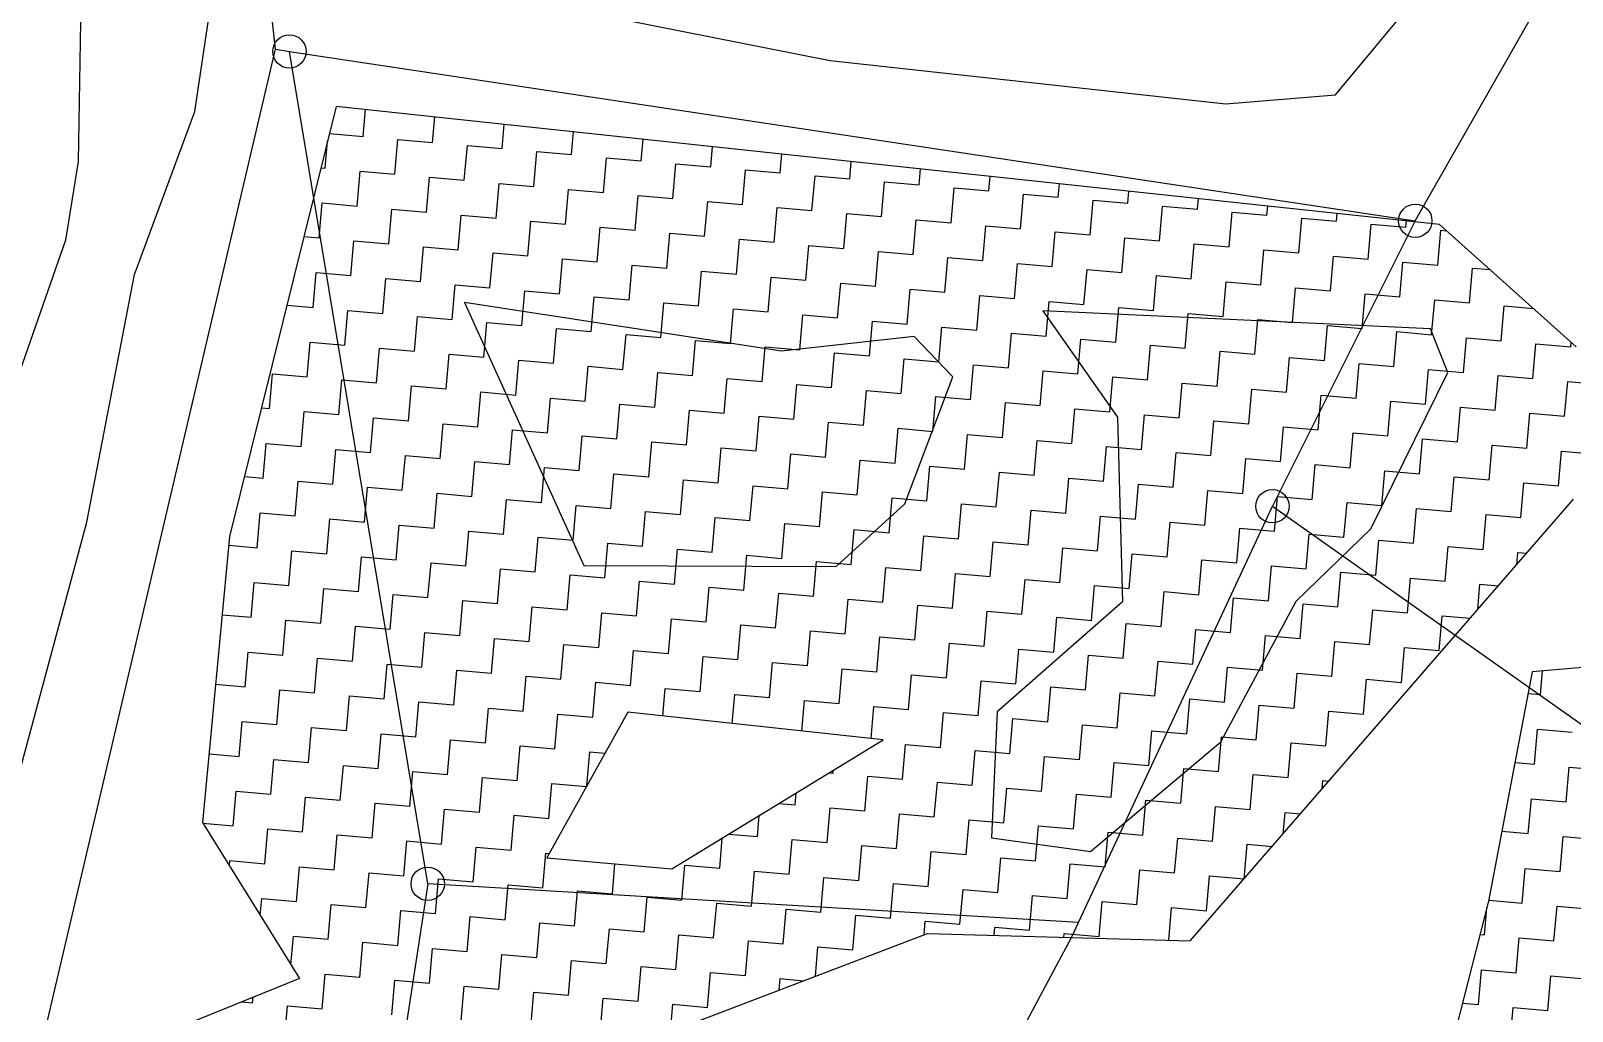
# Model space of a CAD drawing. Header units: metres. Extents: x 302356 to 305648, y 1939949 to 1943623.
# Drawn here: x 302763.8 to 302979.3, y 1943301.4 to 1943438.5 of the extents above; entities that cross this region are included whole.
import ezdxf

# ---------------------------------------------------------------- set-up
doc = ezdxf.new("R2010")
doc.units = ezdxf.units.M
for name, color, linetype in [('LINE_WATER', 4, 'Continuous'), ('POLY_HATCH', 12, 'Continuous'), ('POLY_PARCEL', 6, 'Continuous'), ('POLY_WATER', 4, 'Continuous')]:
    doc.layers.add(name, color=color, linetype=linetype)

msp = doc.modelspace()

# ---------------------------------------------------------------- linework, layer by layer
for centre in [(302799.96, 1943435.59), (302957.4, 1943411.92), (302937.42, 1943372.02), (302819.3, 1943319.24)]:
    msp.add_circle(centre, 2.33)
at = {"layer": 'LINE_WATER'}
for p, q in [((302786.72, 1943427.18), (302792.8, 1943468.04)), ((302946.22, 1943429.52), (302963.58, 1943450.36)), ((302798, 1943435.89), (302796.86, 1943446.79)), ((302834.08, 1943442.53), (302875.56, 1943434.31)), ((302770.74, 1943439.76), (302770.44, 1943420.21)), ((302875.56, 1943434.31), (302930.91, 1943428.29)), ((302930.91, 1943428.29), (302946.22, 1943429.52)), ((302778.3, 1943404.43), (302786.72, 1943427.18)), ((302770.44, 1943420.21), (302768.64, 1943409.19)), ((302768.64, 1943409.19), (302757.07, 1943376.08)), ((302771.64, 1943369.78), (302778.3, 1943404.43)), ((302761.32, 1943331.54), (302771.64, 1943369.78))]:
    msp.add_line(p, q, dxfattribs=at)
at = {"layer": 'POLY_HATCH'}
for p, q in [((302806.51, 1943427.92), (302791.61, 1943367.77)), ((302960.79, 1943411.41), (302806.51, 1943427.92)), ((302979.9, 1943394.31), (302960.79, 1943411.41)), ((302925.93, 1943311.24), (302979.51, 1943373.01)), ((302791.61, 1943367.77), (302787.82, 1943327.79)), ((303065.22, 1943356.79), (302973.76, 1943348.88)), ((302973.76, 1943348.88), (302967.64, 1943316.81)), ((302787.82, 1943327.79), (302801.37, 1943306.02)), ((302967.64, 1943316.81), (302958.89, 1943282.49)), ((302840.94, 1943293.89), (302889.17, 1943312.3)), ((302889.17, 1943312.3), (302925.93, 1943311.24)), ((302801.37, 1943306.02), (302765.53, 1943291.49))]:
    msp.add_line(p, q, dxfattribs=at)
at = {"layer": 'POLY_HATCH', "linetype": 'Continuous', "ltscale": 10}
for p, q in [((302810.26, 1943423.71), (302810.59, 1943427.48)), ((302819.99, 1943422.86), (302820.3, 1943426.44)), ((302829.71, 1943422.01), (302830, 1943425.4)), ((302804.98, 1943419.27), (302805.31, 1943423.1)), ((302805.56, 1943424.12), (302810.26, 1943423.71)), ((302814.7, 1943418.42), (302815.12, 1943423.28)), ((302815.12, 1943423.28), (302819.99, 1943422.86)), ((302839.43, 1943421.17), (302839.71, 1943424.37)), ((302849.15, 1943420.32), (302849.41, 1943423.33)), ((302824.42, 1943417.58), (302824.85, 1943422.44)), ((302824.85, 1943422.44), (302829.71, 1943422.01)), ((302834.15, 1943416.73), (302834.57, 1943421.59)), ((302834.57, 1943421.59), (302839.43, 1943421.17)), ((302843.87, 1943415.88), (302844.29, 1943420.74)), ((302844.29, 1943420.74), (302849.15, 1943420.32)), ((302858.87, 1943419.47), (302859.12, 1943422.29)), ((302868.6, 1943418.63), (302868.82, 1943421.25)), ((302804.38, 1943419.32), (302804.98, 1943419.27)), ((302809.42, 1943413.98), (302809.84, 1943418.84)), ((302809.84, 1943418.84), (302814.7, 1943418.42)), ((302853.59, 1943415.04), (302854.01, 1943419.9)), ((302854.01, 1943419.9), (302858.87, 1943419.47)), ((302863.31, 1943414.19), (302863.73, 1943419.05)), ((302863.73, 1943419.05), (302868.6, 1943418.63)), ((302878.32, 1943417.78), (302878.53, 1943420.21)), ((302888.04, 1943416.93), (302888.23, 1943419.17)), ((302819.14, 1943413.14), (302819.56, 1943418)), ((302819.56, 1943418), (302824.42, 1943417.58)), ((302828.86, 1943412.29), (302829.28, 1943417.15)), ((302829.28, 1943417.15), (302834.15, 1943416.73)), ((302838.58, 1943411.44), (302839.01, 1943416.31)), ((302839.01, 1943416.31), (302843.87, 1943415.88)), ((302873.03, 1943413.34), (302873.46, 1943418.2)), ((302873.46, 1943418.2), (302878.32, 1943417.78)), ((302882.75, 1943412.5), (302883.18, 1943417.36)), ((302883.18, 1943417.36), (302888.04, 1943416.93)), ((302892.48, 1943411.65), (302892.9, 1943416.51)), ((302892.9, 1943416.51), (302897.76, 1943416.09)), ((302897.76, 1943416.09), (302897.94, 1943418.14)), ((302907.48, 1943415.24), (302907.64, 1943417.1)), ((302804.13, 1943409.55), (302804.56, 1943414.41)), ((302804.56, 1943414.41), (302809.42, 1943413.98)), ((302848.3, 1943410.6), (302848.73, 1943415.46)), ((302848.73, 1943415.46), (302853.59, 1943415.04)), ((302858.03, 1943409.75), (302858.45, 1943414.61)), ((302858.45, 1943414.61), (302863.31, 1943414.19)), ((302902.2, 1943410.8), (302902.62, 1943415.66)), ((302902.62, 1943415.66), (302907.48, 1943415.24)), ((302911.92, 1943409.96), (302912.34, 1943414.82)), ((302912.34, 1943414.82), (302917.21, 1943414.39)), ((302917.21, 1943414.39), (302917.35, 1943416.06)), ((302926.93, 1943413.55), (302927.06, 1943415.02)), ((302813.85, 1943408.7), (302814.28, 1943413.56)), ((302814.28, 1943413.56), (302819.14, 1943413.14)), ((302823.58, 1943407.85), (302824, 1943412.71)), ((302824, 1943412.71), (302828.86, 1943412.29)), ((302867.75, 1943408.91), (302868.17, 1943413.77)), ((302868.17, 1943413.77), (302873.03, 1943413.34)), ((302877.47, 1943408.06), (302877.89, 1943412.92)), ((302877.89, 1943412.92), (302882.75, 1943412.5)), ((302887.19, 1943407.21), (302887.62, 1943412.07)), ((302887.62, 1943412.07), (302892.48, 1943411.65)), ((302921.64, 1943409.11), (302922.07, 1943413.97)), ((302922.07, 1943413.97), (302926.93, 1943413.55)), ((302931.36, 1943408.26), (302931.79, 1943413.12)), ((302931.79, 1943413.12), (302936.65, 1943412.7)), ((302936.65, 1943412.7), (302936.76, 1943413.98)), ((302941.09, 1943407.42), (302941.51, 1943412.28)), ((302941.51, 1943412.28), (302946.37, 1943411.86)), ((302946.37, 1943411.86), (302946.47, 1943412.95)), ((302956.09, 1943411.01), (302956.17, 1943411.91)), ((302802, 1943409.73), (302804.13, 1943409.55)), ((302833.3, 1943407.01), (302833.72, 1943411.87)), ((302833.72, 1943411.87), (302838.58, 1943411.44)), ((302843.02, 1943406.16), (302843.44, 1943411.02)), ((302843.44, 1943411.02), (302848.3, 1943410.6)), ((302852.74, 1943405.31), (302853.17, 1943410.17)), ((302853.17, 1943410.17), (302858.03, 1943409.75)), ((302896.91, 1943406.37), (302897.34, 1943411.23)), ((302897.34, 1943411.23), (302902.2, 1943410.8)), ((302906.64, 1943405.52), (302907.06, 1943410.38)), ((302907.06, 1943410.38), (302911.92, 1943409.96)), ((302950.81, 1943406.57), (302951.23, 1943411.43)), ((302951.23, 1943411.43), (302956.09, 1943411.01)), ((302960.53, 1943405.72), (302960.95, 1943410.59)), ((302960.95, 1943410.59), (302961.79, 1943410.51)), ((302808.57, 1943404.26), (302808.99, 1943409.12)), ((302808.99, 1943409.12), (302813.85, 1943408.7)), ((302818.29, 1943403.42), (302818.72, 1943408.28)), ((302818.72, 1943408.28), (302823.58, 1943407.85)), ((302862.46, 1943404.47), (302862.89, 1943409.33)), ((302862.89, 1943409.33), (302867.75, 1943408.91)), ((302872.19, 1943403.62), (302872.61, 1943408.48)), ((302872.61, 1943408.48), (302877.47, 1943408.06)), ((302881.91, 1943402.77), (302882.33, 1943407.64)), ((302882.33, 1943407.64), (302887.19, 1943407.21)), ((302916.36, 1943404.67), (302916.78, 1943409.53)), ((302916.78, 1943409.53), (302921.64, 1943409.11)), ((302926.08, 1943403.83), (302926.5, 1943408.69)), ((302926.5, 1943408.69), (302931.36, 1943408.26)), ((302935.8, 1943402.98), (302936.23, 1943407.84)), ((302936.23, 1943407.84), (302941.09, 1943407.42)), ((302828.01, 1943402.57), (302828.44, 1943407.43)), ((302828.44, 1943407.43), (302833.3, 1943407.01)), ((302837.74, 1943401.72), (302838.16, 1943406.58)), ((302838.16, 1943406.58), (302843.02, 1943406.16)), ((302847.46, 1943400.88), (302847.88, 1943405.74)), ((302847.88, 1943405.74), (302852.74, 1943405.31)), ((302891.63, 1943401.93), (302892.05, 1943406.79)), ((302892.05, 1943406.79), (302896.91, 1943406.37)), ((302901.35, 1943401.08), (302901.78, 1943405.94)), ((302901.78, 1943405.94), (302906.64, 1943405.52)), ((302945.52, 1943402.13), (302945.95, 1943406.99)), ((302945.95, 1943406.99), (302950.81, 1943406.57)), ((302955.25, 1943401.29), (302955.67, 1943406.15)), ((302955.67, 1943406.15), (302960.53, 1943405.72)), ((302803.29, 1943399.82), (302803.71, 1943404.69)), ((302803.71, 1943404.69), (302808.57, 1943404.26)), ((302813.01, 1943398.98), (302813.43, 1943403.84)), ((302813.43, 1943403.84), (302818.29, 1943403.42)), ((302857.18, 1943400.03), (302857.6, 1943404.89)), ((302857.6, 1943404.89), (302862.46, 1943404.47)), ((302866.9, 1943399.18), (302867.33, 1943404.04)), ((302867.33, 1943404.04), (302872.19, 1943403.62)), ((302911.07, 1943400.23), (302911.5, 1943405.1)), ((302911.5, 1943405.1), (302916.36, 1943404.67)), ((302920.8, 1943399.39), (302921.22, 1943404.25)), ((302921.22, 1943404.25), (302926.08, 1943403.83)), ((302930.52, 1943398.54), (302930.94, 1943403.4)), ((302930.94, 1943403.4), (302935.8, 1943402.98)), ((302964.97, 1943400.44), (302965.39, 1943405.3)), ((302965.39, 1943405.3), (302967.85, 1943405.09)), ((302822.73, 1943398.13), (302823.15, 1943402.99)), ((302823.15, 1943402.99), (302828.01, 1943402.57)), ((302832.45, 1943397.28), (302832.88, 1943402.15)), ((302832.88, 1943402.15), (302837.74, 1943401.72)), ((302842.17, 1943396.44), (302842.6, 1943401.3)), ((302842.6, 1943401.3), (302847.46, 1943400.88)), ((302876.62, 1943398.34), (302877.05, 1943403.2)), ((302877.05, 1943403.2), (302881.91, 1943402.77)), ((302886.35, 1943397.49), (302886.77, 1943402.35)), ((302886.77, 1943402.35), (302891.63, 1943401.93)), ((302896.07, 1943396.64), (302896.49, 1943401.5)), ((302896.49, 1943401.5), (302901.35, 1943401.08)), ((302940.24, 1943397.7), (302940.66, 1943402.56)), ((302940.66, 1943402.56), (302945.52, 1943402.13)), ((302949.96, 1943396.85), (302950.39, 1943401.71)), ((302950.39, 1943401.71), (302955.25, 1943401.29)), ((302799.63, 1943400.14), (302803.29, 1943399.82)), ((302807.72, 1943394.54), (302808.15, 1943399.4)), ((302808.15, 1943399.4), (302813.01, 1943398.98)), ((302851.9, 1943395.59), (302852.32, 1943400.45)), ((302852.32, 1943400.45), (302857.18, 1943400.03)), ((302861.62, 1943394.75), (302862.04, 1943399.61)), ((302862.04, 1943399.61), (302866.9, 1943399.18)), ((302905.79, 1943395.8), (302906.21, 1943400.66)), ((302906.21, 1943400.66), (302911.07, 1943400.23)), ((302915.51, 1943394.95), (302915.94, 1943399.81)), ((302915.94, 1943399.81), (302920.8, 1943399.39)), ((302925.23, 1943394.1), (302925.66, 1943398.97)), ((302925.66, 1943398.97), (302930.52, 1943398.54)), ((302959.68, 1943396), (302960.11, 1943400.86)), ((302960.11, 1943400.86), (302964.97, 1943400.44)), ((302969.41, 1943395.16), (302969.83, 1943400.02)), ((302969.83, 1943400.02), (302973.91, 1943399.66)), ((302817.45, 1943393.69), (302817.87, 1943398.55)), ((302817.87, 1943398.55), (302822.73, 1943398.13)), ((302827.17, 1943392.85), (302827.59, 1943397.71)), ((302827.59, 1943397.71), (302832.45, 1943397.28)), ((302836.89, 1943392), (302837.31, 1943396.86)), ((302837.31, 1943396.86), (302842.17, 1943396.44)), ((302871.34, 1943393.9), (302871.76, 1943398.76)), ((302871.76, 1943398.76), (302876.62, 1943398.34)), ((302881.06, 1943393.05), (302881.49, 1943397.91)), ((302881.49, 1943397.91), (302886.35, 1943397.49)), ((302890.78, 1943392.21), (302891.21, 1943397.07)), ((302891.21, 1943397.07), (302896.07, 1943396.64)), ((302934.96, 1943393.26), (302935.38, 1943398.12)), ((302935.38, 1943398.12), (302940.24, 1943397.7)), ((302944.68, 1943392.41), (302945.1, 1943397.27)), ((302945.1, 1943397.27), (302949.96, 1943396.85)), ((302802.44, 1943390.1), (302802.86, 1943394.96)), ((302802.86, 1943394.96), (302807.72, 1943394.54)), ((302846.61, 1943391.15), (302847.04, 1943396.02)), ((302847.04, 1943396.02), (302851.9, 1943395.59)), ((302856.33, 1943390.31), (302856.76, 1943395.17)), ((302856.76, 1943395.17), (302861.62, 1943394.75)), ((302900.51, 1943391.36), (302900.93, 1943396.22)), ((302900.93, 1943396.22), (302905.79, 1943395.8)), ((302910.23, 1943390.51), (302910.65, 1943395.37)), ((302910.65, 1943395.37), (302915.51, 1943394.95)), ((302954.4, 1943391.56), (302954.82, 1943396.43)), ((302954.82, 1943396.43), (302959.68, 1943396)), ((302964.12, 1943390.72), (302964.55, 1943395.58)), ((302964.55, 1943395.58), (302969.41, 1943395.16)), ((302973.84, 1943389.87), (302974.27, 1943394.73)), ((302974.27, 1943394.73), (302979.13, 1943394.31)), ((302979.13, 1943394.31), (302979.18, 1943394.94)), ((302812.16, 1943389.26), (302812.58, 1943394.12)), ((302812.58, 1943394.12), (302817.45, 1943393.69)), ((302821.88, 1943388.41), (302822.31, 1943393.27)), ((302822.31, 1943393.27), (302827.17, 1943392.85)), ((302866.06, 1943389.46), (302866.48, 1943394.32)), ((302866.48, 1943394.32), (302871.34, 1943393.9)), ((302875.78, 1943388.61), (302876.2, 1943393.48)), ((302876.2, 1943393.48), (302881.06, 1943393.05)), ((302885.5, 1943387.77), (302885.92, 1943392.63)), ((302885.92, 1943392.63), (302890.78, 1943392.21)), ((302919.95, 1943389.67), (302920.37, 1943394.53)), ((302920.37, 1943394.53), (302925.23, 1943394.1)), ((302929.67, 1943388.82), (302930.1, 1943393.68)), ((302930.1, 1943393.68), (302934.96, 1943393.26)), ((302939.39, 1943387.97), (302939.82, 1943392.83)), ((302939.82, 1943392.83), (302944.68, 1943392.41)), ((302797.16, 1943385.66), (302797.58, 1943390.53)), ((302797.58, 1943390.53), (302802.44, 1943390.1)), ((302831.61, 1943387.56), (302832.03, 1943392.42)), ((302832.03, 1943392.42), (302836.89, 1943392)), ((302841.33, 1943386.72), (302841.75, 1943391.58)), ((302841.75, 1943391.58), (302846.61, 1943391.15)), ((302851.05, 1943385.87), (302851.47, 1943390.73)), ((302851.47, 1943390.73), (302856.33, 1943390.31)), ((302895.22, 1943386.92), (302895.64, 1943391.78)), ((302895.64, 1943391.78), (302900.51, 1943391.36)), ((302904.94, 1943386.08), (302905.37, 1943390.94)), ((302905.37, 1943390.94), (302910.23, 1943390.51)), ((302949.12, 1943387.13), (302949.54, 1943391.99)), ((302949.54, 1943391.99), (302954.4, 1943391.56)), ((302958.84, 1943386.28), (302959.26, 1943391.14)), ((302959.26, 1943391.14), (302964.12, 1943390.72)), ((302806.88, 1943384.82), (302807.3, 1943389.68)), ((302807.3, 1943389.68), (302812.16, 1943389.26)), ((302816.6, 1943383.97), (302817.02, 1943388.83)), ((302817.02, 1943388.83), (302821.88, 1943388.41)), ((302860.77, 1943385.02), (302861.19, 1943389.88)), ((302861.19, 1943389.88), (302866.06, 1943389.46)), ((302870.49, 1943384.18), (302870.92, 1943389.04)), ((302870.92, 1943389.04), (302875.78, 1943388.61)), ((302880.22, 1943383.33), (302880.64, 1943388.19)), ((302880.64, 1943388.19), (302885.5, 1943387.77)), ((302914.67, 1943385.23), (302915.09, 1943390.09)), ((302915.09, 1943390.09), (302919.95, 1943389.67)), ((302924.39, 1943384.38), (302924.81, 1943389.24)), ((302924.81, 1943389.24), (302929.67, 1943388.82)), ((302934.11, 1943383.54), (302934.53, 1943388.4)), ((302934.53, 1943388.4), (302939.39, 1943387.97)), ((302968.56, 1943385.43), (302968.98, 1943390.3)), ((302968.98, 1943390.3), (302973.84, 1943389.87)), ((302978.28, 1943384.59), (302978.71, 1943389.45)), ((302978.71, 1943389.45), (302983.57, 1943389.03)), ((302826.32, 1943383.13), (302826.74, 1943387.99)), ((302826.74, 1943387.99), (302831.61, 1943387.56)), ((302836.04, 1943382.28), (302836.47, 1943387.14)), ((302836.47, 1943387.14), (302841.33, 1943386.72)), ((302845.77, 1943381.43), (302846.19, 1943386.29)), ((302846.19, 1943386.29), (302851.05, 1943385.87)), ((302889.94, 1943382.48), (302890.36, 1943387.34)), ((302890.36, 1943387.34), (302895.22, 1943386.92)), ((302899.66, 1943381.64), (302900.08, 1943386.5)), ((302900.08, 1943386.5), (302904.94, 1943386.08)), ((302943.83, 1943382.69), (302944.25, 1943387.55)), ((302944.25, 1943387.55), (302949.12, 1943387.13)), ((302953.55, 1943381.84), (302953.98, 1943386.7)), ((302953.98, 1943386.7), (302958.84, 1943386.28)), ((302796.06, 1943385.76), (302797.16, 1943385.66)), ((302801.59, 1943380.38), (302802.02, 1943385.24)), ((302802.02, 1943385.24), (302806.88, 1943384.82)), ((302811.32, 1943379.53), (302811.74, 1943384.39)), ((302811.74, 1943384.39), (302816.6, 1943383.97)), ((302855.49, 1943380.59), (302855.91, 1943385.45)), ((302855.91, 1943385.45), (302860.77, 1943385.02)), ((302865.21, 1943379.74), (302865.63, 1943384.6)), ((302865.63, 1943384.6), (302870.49, 1943384.18)), ((302909.38, 1943380.79), (302909.8, 1943385.65)), ((302909.8, 1943385.65), (302914.67, 1943385.23)), ((302919.1, 1943379.94), (302919.53, 1943384.81)), ((302919.53, 1943384.81), (302924.39, 1943384.38)), ((302928.83, 1943379.1), (302929.25, 1943383.96)), ((302929.25, 1943383.96), (302934.11, 1943383.54)), ((302963.28, 1943381), (302963.7, 1943385.86)), ((302963.7, 1943385.86), (302968.56, 1943385.43)), ((302973, 1943380.15), (302973.42, 1943385.01)), ((302973.42, 1943385.01), (302978.28, 1943384.59)), ((302821.04, 1943378.69), (302821.46, 1943383.55)), ((302821.46, 1943383.55), (302826.32, 1943383.13)), ((302830.76, 1943377.84), (302831.18, 1943382.7)), ((302831.18, 1943382.7), (302836.04, 1943382.28)), ((302840.48, 1943376.99), (302840.9, 1943381.86)), ((302840.9, 1943381.86), (302845.77, 1943381.43)), ((302874.93, 1943378.89), (302875.35, 1943383.75)), ((302875.35, 1943383.75), (302880.22, 1943383.33)), ((302884.65, 1943378.05), (302885.08, 1943382.91)), ((302885.08, 1943382.91), (302889.94, 1943382.48)), ((302894.38, 1943377.2), (302894.8, 1943382.06)), ((302894.8, 1943382.06), (302899.66, 1943381.64)), ((302938.55, 1943378.25), (302938.97, 1943383.11)), ((302938.97, 1943383.11), (302943.83, 1943382.69)), ((302948.27, 1943377.4), (302948.69, 1943382.27)), ((302948.69, 1943382.27), (302953.55, 1943381.84)), ((302796.31, 1943375.94), (302796.73, 1943380.8)), ((302796.73, 1943380.8), (302801.59, 1943380.38)), ((302806.03, 1943375.1), (302806.45, 1943379.96)), ((302806.45, 1943379.96), (302811.32, 1943379.53)), ((302850.2, 1943376.15), (302850.63, 1943381.01)), ((302850.63, 1943381.01), (302855.49, 1943380.59)), ((302859.93, 1943375.3), (302860.35, 1943380.16)), ((302860.35, 1943380.16), (302865.21, 1943379.74)), ((302904.1, 1943376.35), (302904.52, 1943381.21)), ((302904.52, 1943381.21), (302909.38, 1943380.79)), ((302913.82, 1943375.51), (302914.24, 1943380.37)), ((302914.24, 1943380.37), (302919.1, 1943379.94)), ((302957.99, 1943376.56), (302958.41, 1943381.42)), ((302958.41, 1943381.42), (302963.28, 1943381)), ((302967.71, 1943375.71), (302968.14, 1943380.57)), ((302968.14, 1943380.57), (302973, 1943380.15)), ((302977.44, 1943374.87), (302977.86, 1943379.73)), ((302977.86, 1943379.73), (302982.72, 1943379.3)), ((302815.75, 1943374.25), (302816.18, 1943379.11)), ((302816.18, 1943379.11), (302821.04, 1943378.69)), ((302825.47, 1943373.4), (302825.9, 1943378.26)), ((302825.9, 1943378.26), (302830.76, 1943377.84)), ((302835.2, 1943372.56), (302835.62, 1943377.42)), ((302835.62, 1943377.42), (302840.48, 1943376.99)), ((302869.65, 1943374.45), (302870.07, 1943379.32)), ((302870.07, 1943379.32), (302874.93, 1943378.89)), ((302879.37, 1943373.61), (302879.79, 1943378.47)), ((302879.79, 1943378.47), (302884.65, 1943378.05)), ((302889.09, 1943372.76), (302889.51, 1943377.62)), ((302889.51, 1943377.62), (302894.38, 1943377.2)), ((302923.54, 1943374.66), (302923.96, 1943379.52)), ((302923.96, 1943379.52), (302928.83, 1943379.1)), ((302933.26, 1943373.81), (302933.69, 1943378.67)), ((302933.69, 1943378.67), (302938.55, 1943378.25)), ((302942.99, 1943372.97), (302943.41, 1943377.83)), ((302943.41, 1943377.83), (302948.27, 1943377.4)), ((302793.69, 1943376.17), (302796.31, 1943375.94)), ((302800.75, 1943370.66), (302801.17, 1943375.52)), ((302801.17, 1943375.52), (302806.03, 1943375.1)), ((302844.92, 1943371.71), (302845.34, 1943376.57)), ((302845.34, 1943376.57), (302850.2, 1943376.15)), ((302854.64, 1943370.86), (302855.06, 1943375.72)), ((302855.06, 1943375.72), (302859.93, 1943375.3)), ((302898.81, 1943371.92), (302899.24, 1943376.78)), ((302899.24, 1943376.78), (302904.1, 1943376.35)), ((302908.54, 1943371.07), (302908.96, 1943375.93)), ((302908.96, 1943375.93), (302913.82, 1943375.51)), ((302952.71, 1943372.12), (302953.13, 1943376.98)), ((302953.13, 1943376.98), (302957.99, 1943376.56)), ((302962.43, 1943371.27), (302962.85, 1943376.14)), ((302962.85, 1943376.14), (302967.71, 1943375.71)), ((302972.15, 1943370.43), (302972.57, 1943375.29)), ((302972.57, 1943375.29), (302977.44, 1943374.87)), ((302810.47, 1943369.81), (302810.89, 1943374.67)), ((302810.89, 1943374.67), (302815.75, 1943374.25)), ((302820.19, 1943368.97), (302820.61, 1943373.83)), ((302820.61, 1943373.83), (302825.47, 1943373.4)), ((302864.36, 1943370.02), (302864.79, 1943374.88)), ((302864.79, 1943374.88), (302869.65, 1943374.45)), ((302874.08, 1943369.17), (302874.51, 1943374.03)), ((302874.51, 1943374.03), (302879.37, 1943373.61)), ((302883.81, 1943368.32), (302884.23, 1943373.19)), ((302884.23, 1943373.19), (302889.09, 1943372.76)), ((302918.26, 1943370.22), (302918.68, 1943375.08)), ((302918.68, 1943375.08), (302923.54, 1943374.66)), ((302927.98, 1943369.38), (302928.4, 1943374.24)), ((302928.4, 1943374.24), (302933.26, 1943373.81)), ((302937.7, 1943368.53), (302938.12, 1943373.39)), ((302938.12, 1943373.39), (302942.99, 1943372.97)), ((302795.46, 1943366.22), (302795.89, 1943371.08)), ((302795.89, 1943371.08), (302800.75, 1943370.66)), ((302829.91, 1943368.12), (302830.34, 1943372.98)), ((302830.34, 1943372.98), (302835.2, 1943372.56)), ((302839.63, 1943367.27), (302840.06, 1943372.13)), ((302840.06, 1943372.13), (302844.92, 1943371.71)), ((302849.36, 1943366.43), (302849.78, 1943371.29)), ((302849.78, 1943371.29), (302854.64, 1943370.86)), ((302893.53, 1943367.48), (302893.95, 1943372.34)), ((302893.95, 1943372.34), (302898.81, 1943371.92)), ((302903.25, 1943366.63), (302903.67, 1943371.49)), ((302903.67, 1943371.49), (302908.54, 1943371.07)), ((302947.42, 1943367.68), (302947.85, 1943372.54)), ((302947.85, 1943372.54), (302952.71, 1943372.12)), ((302957.14, 1943366.84), (302957.57, 1943371.7)), ((302957.57, 1943371.7), (302962.43, 1943371.27)), ((302805.18, 1943365.37), (302805.61, 1943370.24)), ((302805.61, 1943370.24), (302810.47, 1943369.81)), ((302814.91, 1943364.53), (302815.33, 1943369.39)), ((302815.33, 1943369.39), (302820.19, 1943368.97)), ((302859.08, 1943365.58), (302859.5, 1943370.44)), ((302859.5, 1943370.44), (302864.36, 1943370.02)), ((302868.8, 1943364.73), (302869.22, 1943369.59)), ((302869.22, 1943369.59), (302874.08, 1943369.17)), ((302912.97, 1943365.78), (302913.4, 1943370.65)), ((302913.4, 1943370.65), (302918.26, 1943370.22)), ((302922.69, 1943364.94), (302923.12, 1943369.8)), ((302923.12, 1943369.8), (302927.98, 1943369.38)), ((302932.42, 1943364.09), (302932.84, 1943368.95)), ((302932.84, 1943368.95), (302937.7, 1943368.53)), ((302966.87, 1943365.99), (302967.29, 1943370.85)), ((302967.29, 1943370.85), (302972.15, 1943370.43)), ((302824.63, 1943363.68), (302825.05, 1943368.54)), ((302825.05, 1943368.54), (302829.91, 1943368.12)), ((302834.35, 1943362.83), (302834.77, 1943367.7)), ((302834.77, 1943367.7), (302839.63, 1943367.27)), ((302844.07, 1943361.99), (302844.5, 1943366.85)), ((302844.5, 1943366.85), (302849.36, 1943366.43)), ((302878.52, 1943363.89), (302878.95, 1943368.75)), ((302878.95, 1943368.75), (302883.81, 1943368.32)), ((302888.24, 1943363.04), (302888.67, 1943367.9)), ((302888.67, 1943367.9), (302893.53, 1943367.48)), ((302897.97, 1943362.19), (302898.39, 1943367.05)), ((302898.39, 1943367.05), (302903.25, 1943366.63)), ((302942.14, 1943363.25), (302942.56, 1943368.11)), ((302942.56, 1943368.11), (302947.42, 1943367.68)), ((302951.86, 1943362.4), (302952.28, 1943367.26)), ((302952.28, 1943367.26), (302957.14, 1943366.84)), ((302791.49, 1943366.57), (302795.46, 1943366.22)), ((302799.9, 1943360.94), (302800.32, 1943365.8)), ((302800.32, 1943365.8), (302805.18, 1943365.37)), ((302809.62, 1943360.09), (302810.05, 1943364.95)), ((302810.05, 1943364.95), (302814.91, 1943364.53)), ((302853.79, 1943361.14), (302854.22, 1943366)), ((302854.22, 1943366), (302859.08, 1943365.58)), ((302863.52, 1943360.3), (302863.94, 1943365.16)), ((302863.94, 1943365.16), (302868.8, 1943364.73)), ((302907.69, 1943361.35), (302908.11, 1943366.21)), ((302908.11, 1943366.21), (302912.97, 1943365.78)), ((302917.41, 1943360.5), (302917.83, 1943365.36)), ((302917.83, 1943365.36), (302922.69, 1943364.94)), ((302927.13, 1943359.65), (302927.56, 1943364.51)), ((302927.56, 1943364.51), (302932.42, 1943364.09)), ((302961.58, 1943361.55), (302962.01, 1943366.41)), ((302962.01, 1943366.41), (302966.87, 1943365.99)), ((302971.58, 1943363.87), (302971.73, 1943365.57)), ((302971.73, 1943365.57), (302972.96, 1943365.46)), ((302819.34, 1943359.24), (302819.77, 1943364.1)), ((302819.77, 1943364.1), (302824.63, 1943363.68)), ((302829.07, 1943358.4), (302829.49, 1943363.26)), ((302829.49, 1943363.26), (302834.35, 1943362.83)), ((302838.79, 1943357.55), (302839.21, 1943362.41)), ((302839.21, 1943362.41), (302844.07, 1943361.99)), ((302873.24, 1943359.45), (302873.66, 1943364.31)), ((302873.66, 1943364.31), (302878.52, 1943363.89)), ((302882.96, 1943358.6), (302883.38, 1943363.46)), ((302883.38, 1943363.46), (302888.24, 1943363.04)), ((302892.68, 1943357.76), (302893.11, 1943362.62)), ((302893.11, 1943362.62), (302897.97, 1943362.19)), ((302936.85, 1943358.81), (302937.28, 1943363.67)), ((302937.28, 1943363.67), (302942.14, 1943363.25)), ((302946.58, 1943357.96), (302947, 1943362.82)), ((302947, 1943362.82), (302951.86, 1943362.4)), ((302794.62, 1943356.5), (302795.04, 1943361.36)), ((302795.04, 1943361.36), (302799.9, 1943360.94)), ((302804.34, 1943355.65), (302804.76, 1943360.51)), ((302804.76, 1943360.51), (302809.62, 1943360.09)), ((302848.51, 1943356.7), (302848.93, 1943361.56)), ((302848.93, 1943361.56), (302853.79, 1943361.14)), ((302858.23, 1943355.86), (302858.66, 1943360.72)), ((302858.66, 1943360.72), (302863.52, 1943360.3)), ((302902.4, 1943356.91), (302902.83, 1943361.77)), ((302902.83, 1943361.77), (302907.69, 1943361.35)), ((302912.13, 1943356.06), (302912.55, 1943360.92)), ((302912.55, 1943360.92), (302917.41, 1943360.5)), ((302956.3, 1943357.11), (302956.72, 1943361.98)), ((302956.72, 1943361.98), (302961.58, 1943361.55)), ((302966.14, 1943357.59), (302966.44, 1943361.13)), ((302966.44, 1943361.13), (302969.01, 1943360.91)), ((302814.06, 1943354.81), (302814.48, 1943359.67)), ((302814.48, 1943359.67), (302819.34, 1943359.24)), ((302823.78, 1943353.96), (302824.21, 1943358.82)), ((302824.21, 1943358.82), (302829.07, 1943358.4)), ((302867.95, 1943355.01), (302868.38, 1943359.87)), ((302868.38, 1943359.87), (302873.24, 1943359.45)), ((302877.68, 1943354.16), (302878.1, 1943359.03)), ((302878.1, 1943359.03), (302882.96, 1943358.6)), ((302887.4, 1943353.32), (302887.82, 1943358.18)), ((302887.82, 1943358.18), (302892.68, 1943357.76)), ((302921.85, 1943355.22), (302922.27, 1943360.08)), ((302922.27, 1943360.08), (302927.13, 1943359.65)), ((302931.57, 1943354.37), (302931.99, 1943359.23)), ((302931.99, 1943359.23), (302936.85, 1943358.81)), ((302941.29, 1943353.52), (302941.72, 1943358.38)), ((302941.72, 1943358.38), (302946.58, 1943357.96)), ((302790.57, 1943356.85), (302794.62, 1943356.5)), ((302799.05, 1943351.21), (302799.48, 1943356.08)), ((302799.48, 1943356.08), (302804.34, 1943355.65)), ((302833.5, 1943353.11), (302833.93, 1943357.97)), ((302833.93, 1943357.97), (302838.79, 1943357.55)), ((302843.23, 1943352.27), (302843.65, 1943357.13)), ((302843.65, 1943357.13), (302848.51, 1943356.7)), ((302852.95, 1943351.42), (302853.37, 1943356.28)), ((302853.37, 1943356.28), (302858.23, 1943355.86)), ((302897.12, 1943352.47), (302897.54, 1943357.33)), ((302897.54, 1943357.33), (302902.4, 1943356.91)), ((302906.84, 1943351.62), (302907.27, 1943356.49)), ((302907.27, 1943356.49), (302912.13, 1943356.06)), ((302951.01, 1943352.68), (302951.44, 1943357.54)), ((302951.44, 1943357.54), (302956.3, 1943357.11)), ((302960.74, 1943351.83), (302961.16, 1943356.69)), ((302961.16, 1943356.69), (302965.06, 1943356.35)), ((302808.78, 1943350.37), (302809.2, 1943355.23)), ((302809.2, 1943355.23), (302814.06, 1943354.81)), ((302818.5, 1943349.52), (302818.92, 1943354.38)), ((302818.92, 1943354.38), (302823.78, 1943353.96)), ((302862.67, 1943350.57), (302863.09, 1943355.43)), ((302863.09, 1943355.43), (302867.95, 1943355.01)), ((302872.39, 1943349.73), (302872.82, 1943354.59)), ((302872.82, 1943354.59), (302877.68, 1943354.16)), ((302882.11, 1943348.88), (302882.54, 1943353.74)), ((302882.54, 1943353.74), (302887.4, 1943353.32)), ((302916.56, 1943350.78), (302916.99, 1943355.64)), ((302916.99, 1943355.64), (302921.85, 1943355.22)), ((302926.29, 1943349.93), (302926.71, 1943354.79)), ((302926.71, 1943354.79), (302931.57, 1943354.37)), ((302936.01, 1943349.09), (302936.43, 1943353.95)), ((302936.43, 1943353.95), (302941.29, 1943353.52)), ((302793.77, 1943346.78), (302794.19, 1943351.64)), ((302794.19, 1943351.64), (302799.05, 1943351.21)), ((302828.22, 1943348.67), (302828.64, 1943353.54)), ((302828.64, 1943353.54), (302833.5, 1943353.11)), ((302837.94, 1943347.83), (302838.36, 1943352.69)), ((302838.36, 1943352.69), (302843.23, 1943352.27)), ((302847.66, 1943346.98), (302848.09, 1943351.84)), ((302848.09, 1943351.84), (302852.95, 1943351.42)), ((302891.84, 1943348.03), (302892.26, 1943352.89)), ((302892.26, 1943352.89), (302897.12, 1943352.47)), ((302901.56, 1943347.19), (302901.98, 1943352.05)), ((302901.98, 1943352.05), (302906.84, 1943351.62)), ((302945.73, 1943348.24), (302946.15, 1943353.1)), ((302946.15, 1943353.1), (302951.01, 1943352.68)), ((302955.45, 1943347.39), (302955.88, 1943352.25)), ((302955.88, 1943352.25), (302960.74, 1943351.83)), ((302803.49, 1943345.93), (302803.91, 1943350.79)), ((302803.91, 1943350.79), (302808.78, 1943350.37)), ((302813.21, 1943345.08), (302813.64, 1943349.94)), ((302813.64, 1943349.94), (302818.5, 1943349.52)), ((302857.39, 1943346.14), (302857.81, 1943351)), ((302857.81, 1943351), (302862.67, 1943350.57)), ((302867.11, 1943345.29), (302867.53, 1943350.15)), ((302867.53, 1943350.15), (302872.39, 1943349.73)), ((302911.28, 1943346.34), (302911.7, 1943351.2)), ((302911.7, 1943351.2), (302916.56, 1943350.78)), ((302921, 1943345.49), (302921.43, 1943350.36)), ((302921.43, 1943350.36), (302926.29, 1943349.93)), ((302930.72, 1943344.65), (302931.15, 1943349.51)), ((302931.15, 1943349.51), (302936.01, 1943349.09)), ((302822.94, 1943344.24), (302823.36, 1943349.1)), ((302823.36, 1943349.1), (302828.22, 1943348.67)), ((302832.66, 1943343.39), (302833.08, 1943348.25)), ((302833.08, 1943348.25), (302837.94, 1943347.83)), ((302842.38, 1943342.54), (302842.8, 1943347.41)), ((302842.8, 1943347.41), (302847.66, 1943346.98)), ((302876.83, 1943344.44), (302877.25, 1943349.3)), ((302877.25, 1943349.3), (302882.11, 1943348.88)), ((302886.55, 1943343.6), (302886.97, 1943348.46)), ((302886.97, 1943348.46), (302891.84, 1943348.03)), ((302896.27, 1943342.75), (302896.7, 1943347.61)), ((302896.7, 1943347.61), (302901.56, 1943347.19)), ((302940.45, 1943343.8), (302940.87, 1943348.66)), ((302940.87, 1943348.66), (302945.73, 1943348.24)), ((302950.17, 1943342.95), (302950.59, 1943347.82)), ((302950.59, 1943347.82), (302955.45, 1943347.39)), ((302974.9, 1943345.7), (302975.18, 1943349)), ((302789.65, 1943347.14), (302793.77, 1943346.78)), ((302798.21, 1943341.49), (302798.63, 1943346.35)), ((302798.63, 1943346.35), (302803.49, 1943345.93)), ((302807.93, 1943340.65), (302808.35, 1943345.51)), ((302808.35, 1943345.51), (302813.21, 1943345.08)), ((302852.19, 1943342.68), (302852.52, 1943346.56)), ((302852.52, 1943346.56), (302857.39, 1943346.14)), ((302861.89, 1943341.63), (302862.25, 1943345.71)), ((302862.25, 1943345.71), (302867.11, 1943345.29)), ((302906, 1943341.9), (302906.42, 1943346.76)), ((302906.42, 1943346.76), (302911.28, 1943346.34)), ((302915.72, 1943341.06), (302916.14, 1943345.92)), ((302916.14, 1943345.92), (302921, 1943345.49)), ((302925.44, 1943340.21), (302925.86, 1943345.07)), ((302925.86, 1943345.07), (302930.72, 1943344.65)), ((302973.18, 1943345.85), (302974.9, 1943345.7)), ((302817.65, 1943339.8), (302818.07, 1943344.66)), ((302818.07, 1943344.66), (302822.94, 1943344.24)), ((302827.37, 1943338.95), (302827.8, 1943343.81)), ((302827.8, 1943343.81), (302832.66, 1943343.39)), ((302837.1, 1943338.11), (302837.52, 1943342.97)), ((302837.52, 1943342.97), (302842.38, 1943342.54)), ((302871.6, 1943340.59), (302871.97, 1943344.87)), ((302871.97, 1943344.87), (302876.83, 1943344.44)), ((302881.3, 1943339.54), (302881.69, 1943344.02)), ((302881.69, 1943344.02), (302886.55, 1943343.6)), ((302890.99, 1943338.31), (302891.41, 1943343.17)), ((302891.41, 1943343.17), (302896.27, 1943342.75)), ((302935.16, 1943339.36), (302935.58, 1943344.22)), ((302935.58, 1943344.22), (302940.45, 1943343.8)), ((302944.88, 1943338.52), (302945.31, 1943343.38)), ((302945.31, 1943343.38), (302950.17, 1943342.95)), ((302792.92, 1943337.05), (302793.35, 1943341.92)), ((302793.35, 1943341.92), (302798.21, 1943341.49)), ((302802.64, 1943336.21), (302803.07, 1943341.07)), ((302803.07, 1943341.07), (302807.93, 1943340.65)), ((302900.71, 1943337.47), (302901.13, 1943342.33)), ((302901.13, 1943342.33), (302906, 1943341.9)), ((302910.43, 1943336.62), (302910.86, 1943341.48)), ((302910.86, 1943341.48), (302915.72, 1943341.06)), ((302974.05, 1943335.98), (302974.47, 1943340.84)), ((302974.47, 1943340.84), (302979.33, 1943340.42)), ((302812.37, 1943335.36), (302812.79, 1943340.22)), ((302812.79, 1943340.22), (302817.65, 1943339.8)), ((302822.09, 1943334.52), (302822.51, 1943339.38)), ((302822.51, 1943339.38), (302827.37, 1943338.95)), ((302885.71, 1943333.87), (302886.13, 1943338.73)), ((302886.13, 1943338.73), (302890.99, 1943338.31)), ((302920.16, 1943335.77), (302920.58, 1943340.63)), ((302920.58, 1943340.63), (302925.44, 1943340.21)), ((302929.88, 1943334.93), (302930.3, 1943339.79)), ((302930.3, 1943339.79), (302935.16, 1943339.36)), ((302939.6, 1943334.08), (302940.02, 1943338.94)), ((302940.02, 1943338.94), (302944.88, 1943338.52)), ((302788.73, 1943337.42), (302792.92, 1943337.05)), ((302797.36, 1943331.77), (302797.78, 1943336.63)), ((302797.78, 1943336.63), (302802.64, 1943336.21)), ((302831.81, 1943333.67), (302832.23, 1943338.53)), ((302832.23, 1943338.53), (302837.1, 1943338.11)), ((302841.54, 1943332.92), (302841.96, 1943337.68)), ((302841.96, 1943337.68), (302844.09, 1943337.5)), ((302895.43, 1943333.03), (302895.85, 1943337.89)), ((302895.85, 1943337.89), (302900.71, 1943337.47)), ((302905.15, 1943332.18), (302905.57, 1943337.04)), ((302905.57, 1943337.04), (302910.43, 1943336.62)), ((302807.08, 1943330.92), (302807.51, 1943335.78)), ((302807.51, 1943335.78), (302812.37, 1943335.36)), ((302816.8, 1943330.08), (302817.23, 1943334.94)), ((302817.23, 1943334.94), (302822.09, 1943334.52)), ((302875.46, 1943334.77), (302875.98, 1943334.72)), ((302875.98, 1943334.72), (302876.02, 1943335.11)), ((302880.42, 1943329.44), (302880.84, 1943334.3)), ((302880.84, 1943334.3), (302885.71, 1943333.87)), ((302914.87, 1943331.33), (302915.29, 1943336.2)), ((302915.29, 1943336.2), (302920.16, 1943335.77)), ((302924.59, 1943330.49), (302925.02, 1943335.35)), ((302925.02, 1943335.35), (302929.88, 1943334.93)), ((302934.32, 1943329.64), (302934.74, 1943334.5)), ((302934.74, 1943334.5), (302939.6, 1943334.08)), ((302971.34, 1943336.21), (302974.05, 1943335.98)), ((302978.49, 1943330.69), (302978.91, 1943335.55)), ((302978.91, 1943335.55), (302983.77, 1943335.13)), ((302792.08, 1943327.33), (302792.5, 1943332.19)), ((302792.5, 1943332.19), (302797.36, 1943331.77)), ((302826.53, 1943329.23), (302826.95, 1943334.09)), ((302826.95, 1943334.09), (302831.81, 1943333.67)), ((302836.25, 1943328.38), (302836.67, 1943333.25)), ((302836.67, 1943333.25), (302841.49, 1943332.83)), ((302890.14, 1943328.59), (302890.57, 1943333.45)), ((302890.57, 1943333.45), (302895.43, 1943333.03)), ((302899.86, 1943327.74), (302900.29, 1943332.6)), ((302900.29, 1943332.6), (302905.15, 1943332.18)), ((302944.36, 1943332.49), (302944.46, 1943333.66)), ((302944.46, 1943333.66), (302945.31, 1943333.58)), ((302801.8, 1943326.49), (302802.22, 1943331.35)), ((302802.22, 1943331.35), (302807.08, 1943330.92)), ((302811.52, 1943325.64), (302811.94, 1943330.5)), ((302811.94, 1943330.5), (302816.8, 1943330.08)), ((302868.44, 1943330.48), (302870.7, 1943330.28)), ((302870.7, 1943330.28), (302870.84, 1943331.95)), ((302909.59, 1943326.9), (302910.01, 1943331.76)), ((302910.01, 1943331.76), (302914.87, 1943331.33)), ((302919.31, 1943326.05), (302919.73, 1943330.91)), ((302919.73, 1943330.91), (302924.59, 1943330.49)), ((302929.03, 1943325.2), (302929.45, 1943330.06)), ((302929.45, 1943330.06), (302934.32, 1943329.64)), ((302973.2, 1943326.26), (302973.63, 1943331.12)), ((302973.63, 1943331.12), (302978.49, 1943330.69)), ((302821.24, 1943324.79), (302821.67, 1943329.65)), ((302821.67, 1943329.65), (302826.53, 1943329.23)), ((302830.96, 1943323.95), (302831.39, 1943328.81)), ((302831.39, 1943328.81), (302836.25, 1943328.38)), ((302865.41, 1943325.84), (302865.67, 1943328.79)), ((302875.14, 1943325), (302875.56, 1943329.86)), ((302875.56, 1943329.86), (302880.42, 1943329.44)), ((302884.86, 1943324.15), (302885.28, 1943329.01)), ((302885.28, 1943329.01), (302890.14, 1943328.59)), ((302894.58, 1943323.31), (302895, 1943328.17)), ((302895, 1943328.17), (302899.86, 1943327.74)), ((302938.91, 1943326.21), (302939.18, 1943329.22)), ((302939.18, 1943329.22), (302941.36, 1943329.03)), ((302787.87, 1943327.7), (302792.08, 1943327.33)), ((302796.51, 1943322.05), (302796.94, 1943326.91)), ((302796.94, 1943326.91), (302801.8, 1943326.49)), ((302806.24, 1943321.2), (302806.66, 1943326.06)), ((302806.66, 1943326.06), (302811.52, 1943325.64)), ((302861.41, 1943326.19), (302865.41, 1943325.84)), ((302904.3, 1943322.46), (302904.73, 1943327.32)), ((302904.73, 1943327.32), (302909.59, 1943326.9)), ((302914.02, 1943321.61), (302914.45, 1943326.47)), ((302914.45, 1943326.47), (302919.31, 1943326.05)), ((302969.5, 1943326.58), (302973.2, 1943326.26)), ((302977.64, 1943320.97), (302978.06, 1943325.83)), ((302978.06, 1943325.83), (302982.92, 1943325.41)), ((302815.96, 1943320.36), (302816.38, 1943325.22)), ((302816.38, 1943325.22), (302821.24, 1943324.79)), ((302825.68, 1943319.51), (302826.1, 1943324.37)), ((302826.1, 1943324.37), (302830.96, 1943323.95)), ((302835.4, 1943318.66), (302835.83, 1943323.52)), ((302835.83, 1943323.52), (302836.28, 1943323.48)), ((302860.13, 1943321.41), (302860.5, 1943325.63)), ((302869.85, 1943320.56), (302870.28, 1943325.42)), ((302870.28, 1943325.42), (302875.14, 1943325)), ((302879.57, 1943319.71), (302880, 1943324.58)), ((302880, 1943324.58), (302884.86, 1943324.15)), ((302889.3, 1943318.87), (302889.72, 1943323.73)), ((302889.72, 1943323.73), (302894.58, 1943323.31)), ((302923.75, 1943320.77), (302924.17, 1943325.63)), ((302924.17, 1943325.63), (302929.03, 1943325.2)), ((302933.47, 1943319.94), (302933.89, 1943324.78)), ((302933.89, 1943324.78), (302937.41, 1943324.47)), ((302791.59, 1943321.73), (302791.65, 1943322.47)), ((302791.65, 1943322.47), (302796.51, 1943322.05)), ((302800.95, 1943316.76), (302801.38, 1943321.63)), ((302801.38, 1943321.63), (302806.24, 1943321.2)), ((302845.12, 1943317.82), (302845.49, 1943322.03)), ((302854.85, 1943316.97), (302855.27, 1943321.83)), ((302855.27, 1943321.83), (302860.13, 1943321.41)), ((302899.02, 1943318.02), (302899.44, 1943322.88)), ((302899.44, 1943322.88), (302904.3, 1943322.46)), ((302908.74, 1943317.17), (302909.16, 1943322.04)), ((302909.16, 1943322.04), (302914.02, 1943321.61)), ((302972.36, 1943316.53), (302972.78, 1943321.39)), ((302972.78, 1943321.39), (302977.64, 1943320.97)), ((302810.67, 1943315.92), (302811.1, 1943320.78)), ((302811.1, 1943320.78), (302815.96, 1943320.36)), ((302820.4, 1943315.07), (302820.82, 1943319.93)), ((302820.82, 1943319.93), (302825.68, 1943319.51)), ((302864.57, 1943316.12), (302864.99, 1943320.98)), ((302864.99, 1943320.98), (302869.85, 1943320.56)), ((302874.29, 1943315.28), (302874.71, 1943320.14)), ((302874.71, 1943320.14), (302879.57, 1943319.71)), ((302884.01, 1943314.43), (302884.44, 1943319.29)), ((302884.44, 1943319.29), (302889.3, 1943318.87)), ((302918.46, 1943316.33), (302918.89, 1943321.19)), ((302918.89, 1943321.19), (302923.75, 1943320.77)), ((302928.18, 1943315.48), (302928.61, 1943320.34)), ((302928.61, 1943320.34), (302933.46, 1943319.92)), ((302795.89, 1943314.83), (302796.09, 1943317.19)), ((302796.09, 1943317.19), (302800.95, 1943316.76)), ((302830.12, 1943314.22), (302830.54, 1943319.09)), ((302830.54, 1943319.09), (302835.4, 1943318.66)), ((302839.84, 1943313.38), (302840.26, 1943318.24)), ((302840.26, 1943318.24), (302845.12, 1943317.82)), ((302849.56, 1943312.53), (302849.99, 1943317.39)), ((302849.99, 1943317.39), (302854.85, 1943316.97)), ((302893.73, 1943313.58), (302894.16, 1943318.44)), ((302894.16, 1943318.44), (302899.02, 1943318.02)), ((302903.46, 1943312.74), (302903.88, 1943317.6)), ((302903.88, 1943317.6), (302908.74, 1943317.17)), ((302805.39, 1943311.48), (302805.81, 1943316.34)), ((302805.81, 1943316.34), (302810.67, 1943315.92)), ((302815.11, 1943310.63), (302815.54, 1943315.49)), ((302815.54, 1943315.49), (302820.4, 1943315.07)), ((302859.28, 1943311.69), (302859.71, 1943316.55)), ((302859.71, 1943316.55), (302864.57, 1943316.12)), ((302869.01, 1943310.84), (302869.43, 1943315.7)), ((302869.43, 1943315.7), (302874.29, 1943315.28)), ((302913.18, 1943311.89), (302913.6, 1943316.75)), ((302913.6, 1943316.75), (302918.46, 1943316.33)), ((302922.92, 1943311.33), (302923.32, 1943315.91)), ((302923.32, 1943315.91), (302928.18, 1943315.48)), ((302967.07, 1943312.1), (302967.4, 1943315.88)), ((302967.66, 1943316.94), (302972.36, 1943316.53)), ((302976.79, 1943311.25), (302977.22, 1943316.11)), ((302977.22, 1943316.11), (302982.08, 1943315.69)), ((302824.83, 1943309.79), (302825.26, 1943314.65)), ((302825.26, 1943314.65), (302830.12, 1943314.22)), ((302834.56, 1943308.94), (302834.98, 1943313.8)), ((302834.98, 1943313.8), (302839.84, 1943313.38)), ((302844.28, 1943308.09), (302844.7, 1943312.95)), ((302844.7, 1943312.95), (302849.56, 1943312.53)), ((302878.73, 1943309.99), (302879.15, 1943314.85)), ((302879.15, 1943314.85), (302884.01, 1943314.43)), ((302888.71, 1943312.12), (302888.87, 1943314.01)), ((302888.87, 1943314.01), (302893.73, 1943313.58)), ((302898.5, 1943312.03), (302898.6, 1943313.16)), ((302898.6, 1943313.16), (302903.46, 1943312.74)), ((302800.18, 1943307.92), (302800.53, 1943311.9)), ((302800.53, 1943311.9), (302805.39, 1943311.48)), ((302809.83, 1943306.2), (302810.25, 1943311.06)), ((302810.25, 1943311.06), (302815.11, 1943310.63)), ((302854, 1943307.25), (302854.42, 1943312.11)), ((302854.42, 1943312.11), (302859.28, 1943311.69)), ((302863.72, 1943306.4), (302864.14, 1943311.26)), ((302864.14, 1943311.26), (302869.01, 1943310.84)), ((302908.27, 1943311.75), (302908.32, 1943312.31)), ((302908.32, 1943312.31), (302913.18, 1943311.89)), ((302918.04, 1943311.47), (302918.04, 1943311.47)), ((302918.04, 1943311.47), (302918.04, 1943311.47)), ((302966.45, 1943312.15), (302967.07, 1943312.1)), ((302971.51, 1943306.81), (302971.93, 1943311.67)), ((302971.93, 1943311.67), (302976.79, 1943311.25)), ((302819.55, 1943305.35), (302819.97, 1943310.21)), ((302819.97, 1943310.21), (302824.83, 1943309.79)), ((302829.27, 1943304.5), (302829.69, 1943309.36)), ((302829.69, 1943309.36), (302834.56, 1943308.94)), ((302838.99, 1943303.66), (302839.42, 1943308.52)), ((302839.42, 1943308.52), (302844.28, 1943308.09)), ((302873.51, 1943306.32), (302873.87, 1943310.42)), ((302873.87, 1943310.42), (302878.73, 1943309.99)), ((302804.54, 1943301.76), (302804.97, 1943306.62)), ((302804.97, 1943306.62), (302809.83, 1943306.2)), ((302848.72, 1943302.81), (302849.14, 1943307.67)), ((302849.14, 1943307.67), (302854, 1943307.25)), ((302858.44, 1943301.96), (302858.86, 1943306.82)), ((302858.86, 1943306.82), (302863.72, 1943306.4)), ((302966.23, 1943302.37), (302966.65, 1943307.23)), ((302966.65, 1943307.23), (302971.51, 1943306.81)), ((302975.95, 1943301.53), (302976.37, 1943306.39)), ((302976.37, 1943306.39), (302981.23, 1943305.97)), ((302814.27, 1943300.91), (302814.69, 1943305.77)), ((302814.69, 1943305.77), (302819.55, 1943305.35)), ((302823.99, 1943300.06), (302824.41, 1943304.93)), ((302824.41, 1943304.93), (302829.27, 1943304.5)), ((302868.44, 1943304.39), (302868.58, 1943305.98)), ((302868.58, 1943305.98), (302871.86, 1943305.69)), ((302793.28, 1943302.74), (302794.82, 1943302.6)), ((302794.82, 1943302.6), (302794.89, 1943303.39)), ((302799.26, 1943297.32), (302799.68, 1943302.18)), ((302799.68, 1943302.18), (302804.54, 1943301.76)), ((302833.71, 1943299.22), (302834.13, 1943304.08)), ((302834.13, 1943304.08), (302838.99, 1943303.66)), ((302843.43, 1943298.37), (302843.85, 1943303.23)), ((302843.85, 1943303.23), (302848.72, 1943302.81)), ((302853.25, 1943298.59), (302853.58, 1943302.39)), ((302853.58, 1943302.39), (302858.44, 1943301.96)), ((302964.01, 1943302.57), (302966.23, 1943302.37)), ((302970.66, 1943297.09), (302971.09, 1943301.95)), ((302971.09, 1943301.95), (302975.95, 1943301.53))]:
    msp.add_line(p, q, dxfattribs=at)
at = {"layer": 'POLY_HATCH', "ltscale": 10}
for p, q in [((302824.47, 1943400.48), (302841.14, 1943363.73)), ((302868.76, 1943393.69), (302824.47, 1943400.48)), ((302905.3, 1943399.33), (302915.77, 1943384.45)), ((302959.52, 1943396.82), (302905.3, 1943399.33)), ((302961.93, 1943390.72), (302959.52, 1943396.82)), ((302887.33, 1943395.75), (302868.76, 1943393.69)), ((302892.72, 1943390.13), (302887.33, 1943395.75)), ((302951.2, 1943368.86), (302961.93, 1943390.72)), ((302886.03, 1943372.33), (302892.72, 1943390.13)), ((302915.77, 1943384.45), (302916.47, 1943358.65)), ((302876.44, 1943363.6), (302886.03, 1943372.33)), ((302940.75, 1943358.74), (302951.2, 1943368.86)), ((302841.14, 1943363.73), (302876.44, 1943363.6)), ((302916.47, 1943358.65), (302898.94, 1943343.26)), ((302930.21, 1943339.06), (302940.75, 1943358.74)), ((302847.27, 1943343.21), (302835.94, 1943322.87)), ((302882.99, 1943339.36), (302847.27, 1943343.21)), ((302898.94, 1943343.26), (302898.15, 1943325.68)), ((302853.46, 1943321.34), (302882.99, 1943339.36)), ((302911.96, 1943323.74), (302930.21, 1943339.06)), ((302898.15, 1943325.68), (302911.96, 1943323.74)), ((302835.94, 1943322.87), (302853.46, 1943321.34))]:
    msp.add_line(p, q, dxfattribs=at)
at = {"layer": 'POLY_PARCEL'}
for p, q in [((302819.3, 1943319.24), (302799.96, 1943435.59)), ((302957.4, 1943411.92), (302937.42, 1943372.02)), ((302910.31, 1943313.82), (302937.42, 1943372.02)), ((302937.42, 1943372.02), (302989.63, 1943335.15)), ((302819.3, 1943319.24), (302809, 1943251.38)), ((302910.31, 1943313.82), (302819.3, 1943319.24)), ((302909.37, 1943311.8), (302910.31, 1943313.82)), ((302849.64, 1943200.43), (302909.37, 1943311.8))]:
    msp.add_line(p, q, dxfattribs=at)
at = {"layer": 'POLY_WATER'}
for p, q in [((302957.4, 1943411.92), (303002.17, 1943490.66)), ((302757.99, 1943265.5), (302798, 1943435.89)), ((302798, 1943435.89), (302799.96, 1943435.59)), ((302799.96, 1943435.59), (302957.4, 1943411.92))]:
    msp.add_line(p, q, dxfattribs=at)

doc.saveas('drawing.dxf')
